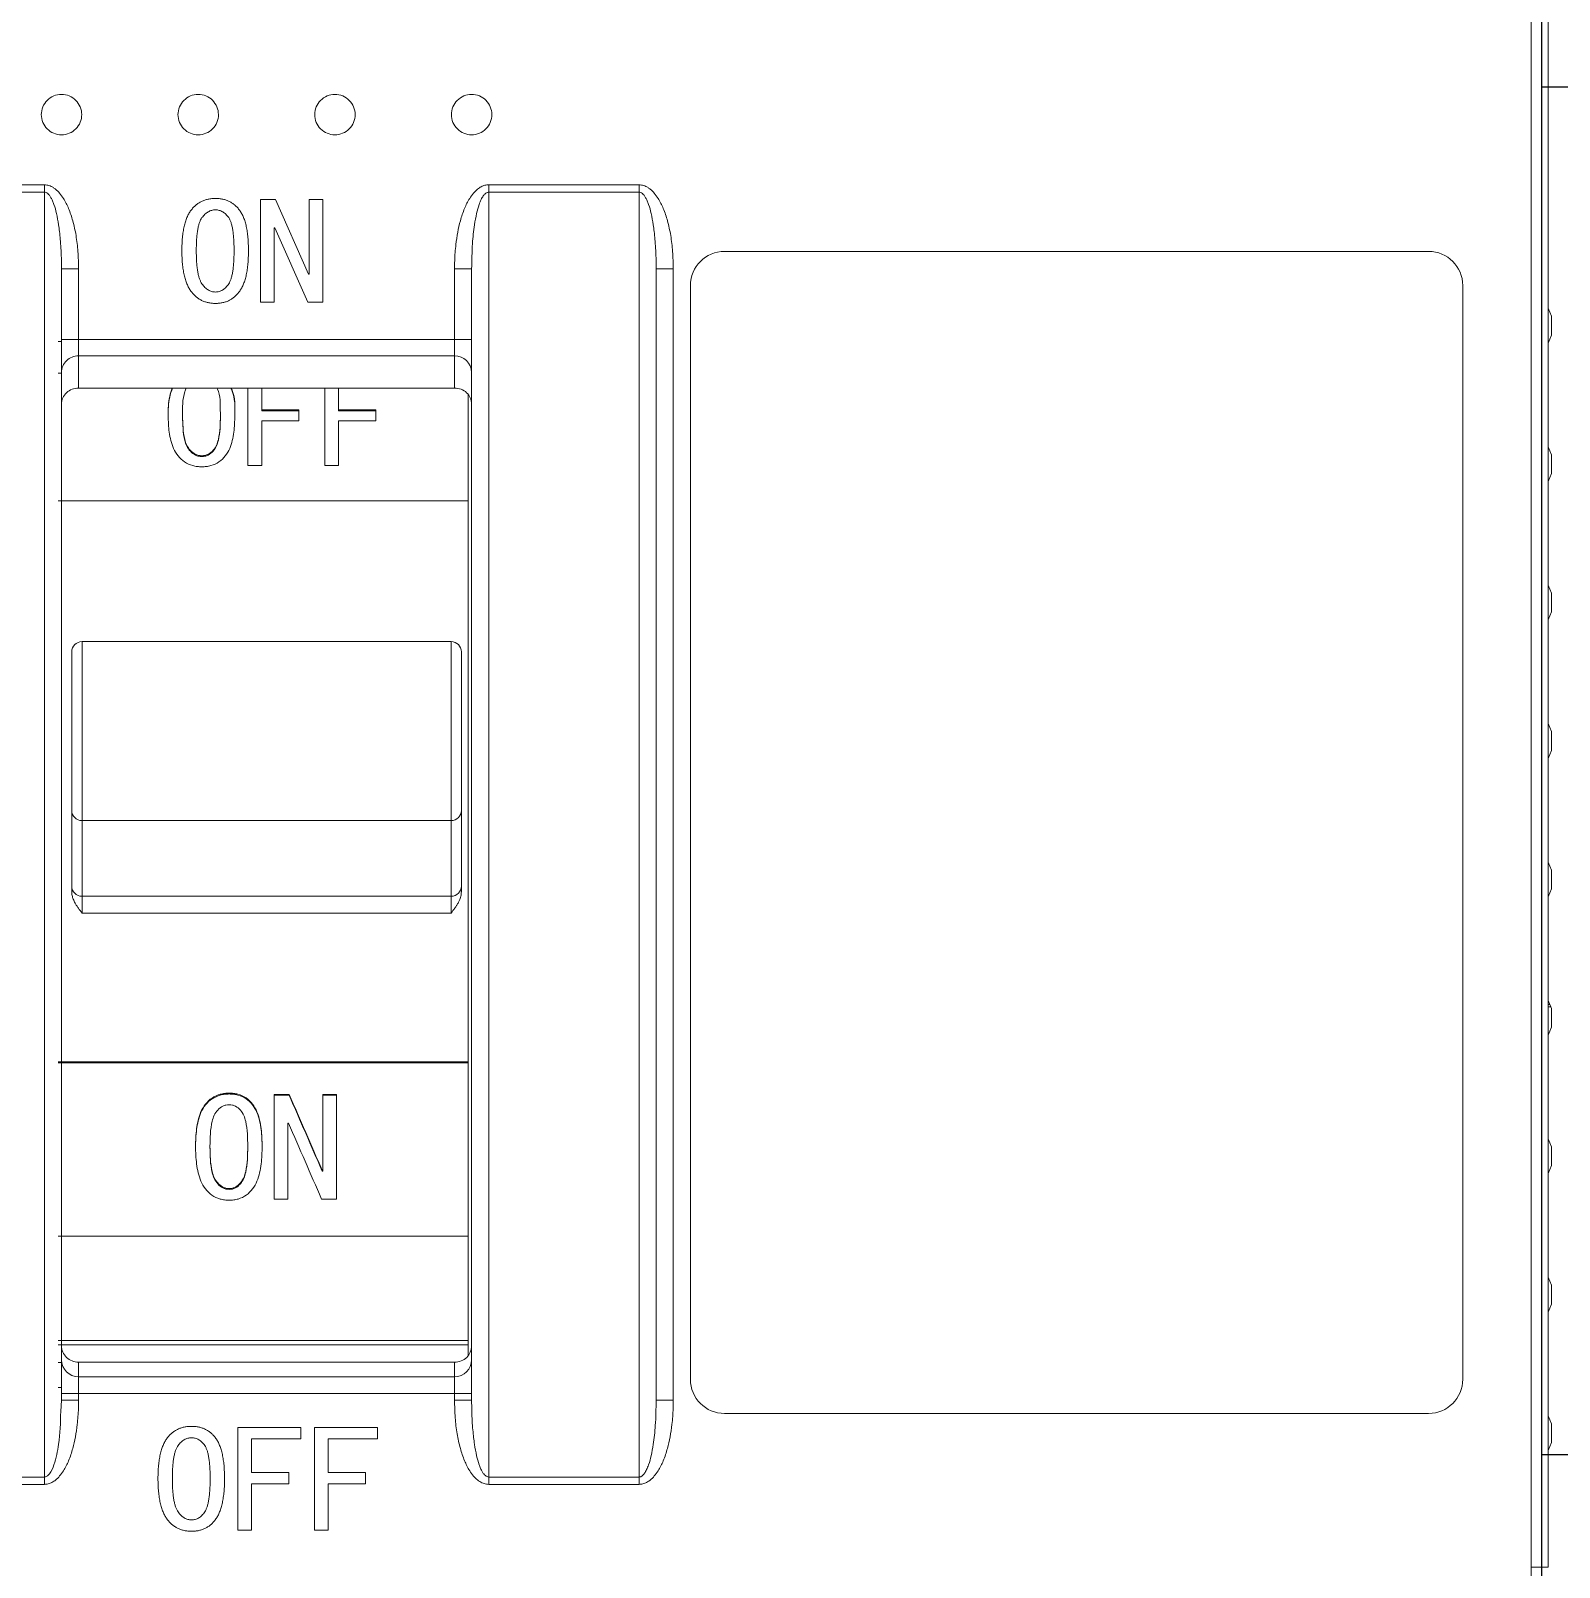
# Model space of a CAD drawing. Header units: millimetres. Extents: x -174 to 283928, y 1291 to 21053.
# Drawn here: x 9363.2 to 9407.93, y 20722.87 to 20767.83 of the extents above; entities that cross this region are included whole.
import ezdxf

# ---------------------------------------------------------------- set-up
doc = ezdxf.new("R2010")
doc.units = ezdxf.units.MM

# ---------------------------------------------------------------- blocks, each defined once
blk = doc.blocks.new('*U214')
at = {"ltscale": 2}
blk.add_lwpolyline([(0, 20), (0, -20), (840, -20), (840, 20), (0, 20)], dxfattribs=at)
for points in [[(40.234, 3), (56.234, 3, -0.414214), (58.234, 1), (58.234, -1, -0.414214), (56.234, -3), (40.234, -3, -0.414214), (38.234, -1), (38.234, 1, -0.414214)], [(65.234, 3), (81.234, 3, -0.414214), (83.234, 1), (83.234, -1, -0.414214), (81.234, -3), (65.234, -3, -0.414214), (63.234, -1), (63.234, 1, -0.414214)]]:
    blk.add_lwpolyline(points, format="xyb", close=True, dxfattribs=at)
blk = doc.blocks.new('MGS125B-3TAMF0080')
at = {"color": 7, "linetype": 'Continuous', "lineweight": 18}
for p, q in [((75.4, 0.85), (75.4, 1.4)), ((75.4, -3.2), (75.4, -2.65)), ((75.4, -7.25), (75.4, -6.7)), ((75.4, -11.3), (75.4, -10.75)), ((75.4, -15.35), (75.4, -14.8)), ((75.351, -18.735), (75.379, -18.8)), ((75.379, -18.8), (75.4, -18.85)), ((75.4, -18.85), (75.4, -19.4)), ((75.4, -23.45), (75.4, -22.9)), ((75.4, -27.5), (75.4, -26.95)), ((75.4, -31.55), (75.4, -31))]:
    blk.add_line(p, q, dxfattribs=at)
blk.add_wipeout([(0.3, 56.7), (75.1, 56.7), (75.1, -76.1), (0.3, -76.1)])
for p, q in [((74.8, -35.2), (74.8, 14.3)), ((75.3, -35.2), (75.3, 14.3)), ((26.9, 5.246), (31.3, 5.246)), ((31.3, 5.031), (26.9, 5.031)), ((31.3, 5.246), (31.3, 5.031)), ((31.3, -32.559), (31.3, 5.031)), ((44.3, 5.031), (44.3, 5.246)), ((44.3, 5.246), (48.7, 5.246)), ((44.3, -32.559), (44.3, 5.031)), ((48.7, 5.031), (44.3, 5.031)), ((48.7, 5.031), (48.7, 5.246)), ((48.7, -32.559), (48.7, 5.031)), ((37.621, 4.812), (38.06, 4.812)), ((37.621, 1.812), (37.621, 4.812)), ((38.06, 4.812), (39.025, 2.636)), ((39.042, 4.812), (39.446, 4.812)), ((39.042, 2.636), (39.042, 4.812)), ((39.446, 4.812), (39.446, 1.812)), ((38.025, 3.987), (38.025, 1.812)), ((38.042, 3.987), (38.025, 3.987)), ((39.007, 1.812), (38.042, 3.987)), ((51.2, 3.3), (71.8, 3.3)), ((32.3, 2.785), (32.3, 0.724)), ((43.3, 0.724), (43.3, 2.785)), ((49.7, 2.785), (49.7, -30.313)), ((39.025, 2.636), (39.042, 2.636)), ((50.2, -29.7), (50.2, 2.3)), ((72.8, 2.3), (72.8, -29.7)), ((38.025, 1.812), (37.621, 1.812)), ((39.446, 1.812), (39.007, 1.812)), ((75.3, 1.633), (75.4, 1.4)), ((31.7, 0.659), (31.8, 0.659)), ((32.3, 0.724), (31.8, 0.724)), ((32.3, 0.724), (32.3, 0.242)), ((32.3, 0.724), (43.3, 0.724)), ((43.8, 0.724), (43.3, 0.724)), ((43.3, 0.242), (43.3, 0.724)), ((75.3, 0.617), (75.4, 0.85)), ((32.3, 0.242), (43.3, 0.242)), ((32.3, -0.699), (32.3, 0.242)), ((43.3, 0.242), (43.3, -0.699)), ((31.8, -0.265), (31.7, -0.265)), ((43.3, -0.699), (32.3, -0.699)), ((37.256, -2.969), (37.256, -0.699)), ((37.66, -0.699), (37.66, -1.337)), ((39.502, -2.969), (39.502, -0.699)), ((39.905, -0.699), (39.905, -1.337)), ((43.7, -0.868), (43.7, -29.015)), ((37.66, -1.337), (38.747, -1.337)), ((37.66, -1.337), (37.66, -1.362)), ((38.747, -1.337), (38.747, -1.659)), ((39.905, -1.337), (40.993, -1.337)), ((39.905, -1.337), (39.905, -1.362)), ((40.993, -1.337), (40.993, -1.659)), ((35.344, -1.532), (35.344, -1.506)), ((36.449, -1.506), (36.449, -1.532)), ((37.66, -1.362), (38.747, -1.362)), ((37.66, -1.659), (37.66, -2.969)), ((38.747, -1.659), (37.66, -1.659)), ((39.905, -1.362), (40.993, -1.362)), ((39.905, -1.659), (39.905, -2.969)), ((40.993, -1.659), (39.905, -1.659)), ((35.905, -2.705), (35.905, -2.679)), ((75.4, -2.65), (75.3, -2.417)), ((37.66, -2.969), (37.256, -2.969)), ((39.905, -2.969), (39.502, -2.969)), ((75.4, -3.2), (75.3, -3.433)), ((43.7, -4.003), (31.7, -4.003)), ((75.4, -6.7), (75.3, -6.467)), ((75.4, -7.25), (75.3, -7.483)), ((43.2, -8.119), (32.4, -8.119)), ((32.4, -13.354), (32.4, -8.119)), ((43.2, -8.119), (43.2, -13.354)), ((75.4, -10.75), (75.3, -10.517)), ((75.4, -11.3), (75.3, -11.533)), ((32.1, -15.269), (32.1, -13.057)), ((43.2, -13.354), (32.4, -13.354)), ((32.4, -13.354), (32.4, -15.566)), ((43.2, -15.566), (43.2, -13.354)), ((43.5, -15.269), (43.5, -13.057)), ((75.4, -14.8), (75.3, -14.567)), ((32.4, -15.566), (43.2, -15.566)), ((32.4, -16.059), (32.4, -15.566)), ((43.2, -15.566), (43.2, -16.059)), ((75.4, -15.35), (75.3, -15.583)), ((43.2, -16.059), (32.4, -16.059)), ((75.3, -18.617), (75.351, -18.735)), ((75.351, -18.735), (75.3, -18.735)), ((75.3, -18.8), (75.379, -18.8)), ((75.4, -19.4), (75.3, -19.633)), ((31.7, -20.413), (43.7, -20.413)), ((43.7, -20.438), (31.7, -20.438)), ((36.705, -21.353), (36.705, -21.329)), ((38.021, -21.364), (38.46, -21.364)), ((38.021, -24.426), (38.021, -21.364)), ((38.021, -21.389), (38.46, -21.389)), ((38.46, -21.364), (38.46, -21.389)), ((39.442, -21.364), (39.846, -21.364)), ((39.442, -23.582), (39.442, -21.364)), ((39.442, -21.389), (39.846, -21.389)), ((39.846, -21.364), (39.846, -24.426)), ((38.425, -22.203), (38.425, -24.426)), ((38.442, -22.203), (38.425, -22.203)), ((36.144, -22.908), (36.144, -22.883)), ((37.249, -22.908), (37.249, -22.883)), ((75.3, -22.667), (75.4, -22.9)), ((39.425, -23.582), (39.442, -23.582)), ((39.425, -23.582), (39.425, -23.607)), ((39.425, -23.607), (39.442, -23.607)), ((39.442, -23.582), (39.442, -23.607)), ((75.3, -23.683), (75.4, -23.45)), ((36.705, -24.146), (36.705, -24.12)), ((38.425, -24.426), (38.021, -24.426)), ((39.846, -24.426), (39.407, -24.426)), ((43.7, -25.516), (31.7, -25.516)), ((75.3, -26.717), (75.4, -26.95)), ((75.3, -27.733), (75.4, -27.5)), ((31.7, -28.567), (43.7, -28.567)), ((31.7, -28.694), (43.7, -28.694)), ((31.7, -29.21), (31.8, -29.21)), ((32.3, -29.624), (32.3, -29.201)), ((32.3, -29.201), (43.3, -29.201)), ((43.3, -29.201), (43.3, -29.624)), ((32.3, -29.624), (32.3, -30.118)), ((43.3, -29.624), (32.3, -29.624)), ((43.3, -30.118), (43.3, -29.624)), ((31.8, -29.941), (31.7, -29.941)), ((32.3, -30.118), (32.3, -30.313)), ((43.3, -30.118), (32.3, -30.118)), ((43.3, -30.313), (43.3, -30.118)), ((43.3, -30.118), (43.8, -30.118)), ((31.778, -30.642), (31.8, -30.313)), ((71.8, -30.7), (51.2, -30.7)), ((75.3, -30.767), (75.4, -31)), ((36.956, -31.112), (38.798, -31.112)), ((36.956, -34.112), (36.956, -31.112)), ((37.36, -31.446), (37.36, -32.428)), ((38.798, -31.446), (37.36, -31.446)), ((38.798, -31.112), (38.798, -31.446)), ((39.202, -31.112), (41.044, -31.112)), ((39.202, -34.112), (39.202, -31.112)), ((39.605, -31.446), (39.605, -32.428)), ((41.044, -31.446), (39.605, -31.446)), ((41.044, -31.112), (41.044, -31.446)), ((75.3, -31.783), (75.4, -31.55)), ((26.9, -32.559), (31.3, -32.559)), ((31.3, -32.774), (26.9, -32.774)), ((31.3, -32.559), (31.3, -32.774)), ((37.36, -32.428), (38.447, -32.428)), ((38.447, -32.761), (37.36, -32.761)), ((37.36, -32.761), (37.36, -34.112)), ((38.447, -32.428), (38.447, -32.761)), ((39.605, -32.428), (40.693, -32.428)), ((40.693, -32.761), (39.605, -32.761)), ((39.605, -32.761), (39.605, -34.112)), ((40.693, -32.428), (40.693, -32.761)), ((44.3, -32.559), (48.7, -32.559)), ((44.3, -32.559), (44.3, -32.774)), ((48.7, -32.774), (44.3, -32.774)), ((48.7, -32.559), (48.7, -32.774)), ((37.36, -34.112), (36.956, -34.112)), ((39.605, -34.112), (39.202, -34.112)), ((74.8, -36.2), (74.8, -35.2))]:
    blk.add_line(p, q, dxfattribs=at)
blk.add_lwpolyline([(0.3, 56.7), (75.1, 56.7), (75.1, -76.1), (0.3, -76.1)], close=True)
for centre, radius, start, end in [((51.2, 2.3), 1, 90, 180), ((71.8, 2.3), 1, 0, 90), ((43.309, -0.249), 0.491, 1.0504, 91.0133), ((32.4, -8.419), 0.3, 90, 180), ((43.2, -8.419), 0.3, 0, 90), ((32.399, -13.055), 0.299, 180.2462, 270.2441), ((43.201, -13.055), 0.299, 269.7559, 359.7538), ((32.399, -15.268), 0.299, 180.2462, 270.2441), ((43.201, -15.268), 0.299, 269.7559, 359.7538), ((32.297, -29.127), 0.497, 180.3376, 270.3337), ((43.303, -29.127), 0.497, 269.6663, 359.6623), ((51.2, -29.7), 1, 180, 270), ((71.8, -29.7), 1, 270, 0)]:
    blk.add_arc(centre, radius, start, end, dxfattribs=at)
for centre, major_axis, start_param, end_param in [((34.803, -15.829), (-15.224, 34.397), 4.471861, 4.53758), ((34.803, -15.829), (-15.091, 34.097), 4.469064, 4.535407), ((34.419, -15.829), (-15.224, 34.397), 4.446606, 4.512812)]:
    blk.add_ellipse(centre, major_axis=major_axis, ratio=0.029799, start_param=start_param, end_param=end_param, dxfattribs=at)
for points, knots in [([(31.8, 6.708), (31.644, 6.708), (31.491, 6.772), (31.273, 6.991), (31.209, 7.145), (31.208, 7.453), (31.271, 7.607), (31.491, 7.828), (31.643, 7.891), (31.956, 7.892), (32.11, 7.827), (32.328, 7.609), (32.392, 7.454), (32.392, 7.146), (32.329, 6.992), (32.108, 6.771), (31.956, 6.708), (31.8, 6.708)], [0, 0, 0, 0, 0.125, 0.125, 0.25, 0.25, 0.375, 0.375, 0.5, 0.5, 0.625, 0.625, 0.75, 0.75, 0.875, 0.875, 1, 1, 1, 1]), ([(35.8, 6.708), (35.644, 6.708), (35.491, 6.772), (35.273, 6.991), (35.209, 7.145), (35.208, 7.453), (35.271, 7.607), (35.491, 7.828), (35.643, 7.891), (35.955, 7.892), (36.108, 7.828), (36.327, 7.61), (36.391, 7.457), (36.392, 7.144), (36.329, 6.992), (36.108, 6.771), (35.956, 6.708), (35.8, 6.708)], [0, 0, 0, 0, 0.125, 0.125, 0.25, 0.25, 0.375, 0.375, 0.5, 0.5, 0.625, 0.625, 0.75, 0.75, 0.875, 0.875, 1, 1, 1, 1]), ([(39.8, 6.708), (39.644, 6.708), (39.491, 6.773), (39.272, 6.991), (39.208, 7.144), (39.208, 7.456), (39.273, 7.609), (39.49, 7.827), (39.644, 7.892), (39.956, 7.892), (40.109, 7.828), (40.329, 7.607), (40.392, 7.454), (40.391, 7.145), (40.327, 6.991), (40.109, 6.773), (39.956, 6.708), (39.8, 6.708)], [0, 0, 0, 0, 0.125, 0.125, 0.25, 0.25, 0.375, 0.375, 0.5, 0.5, 0.625, 0.625, 0.75, 0.75, 0.875, 0.875, 1, 1, 1, 1]), ([(43.8, 6.708), (43.644, 6.708), (43.491, 6.772), (43.273, 6.991), (43.209, 7.145), (43.208, 7.453), (43.271, 7.607), (43.491, 7.828), (43.643, 7.891), (43.955, 7.892), (44.108, 7.828), (44.327, 7.61), (44.391, 7.457), (44.392, 7.144), (44.329, 6.992), (44.108, 6.772), (43.956, 6.708), (43.8, 6.708)], [0, 0, 0, 0, 0.125, 0.125, 0.25, 0.25, 0.375, 0.375, 0.5, 0.5, 0.625, 0.625, 0.75, 0.75, 0.875, 0.875, 1, 1, 1, 1]), ([(31.3, 5.246), (31.322, 5.245), (31.367, 5.243), (31.434, 5.227), (31.5, 5.201), (31.565, 5.164), (31.651, 5.102), (31.754, 4.998), (31.887, 4.812), (32.021, 4.541), (32.142, 4.177), (32.233, 3.754), (32.29, 3.283), (32.297, 2.955), (32.3, 2.785)], [0, 0, 0, 0, 0.023428, 0.047194, 0.071827, 0.097802, 0.125528, 0.183935, 0.250701, 0.366404, 0.500436, 0.654678, 0.820758, 1, 1, 1, 1]), ([(31.8, 2.785), (31.799, 2.892), (31.798, 3.095), (31.785, 3.384), (31.767, 3.642), (31.744, 3.869), (31.71, 4.122), (31.662, 4.388), (31.599, 4.623), (31.54, 4.775), (31.496, 4.866), (31.45, 4.938), (31.402, 4.99), (31.352, 5.024), (31.317, 5.029), (31.3, 5.031)], [0, 0, 0, 0, 0.134083, 0.255468, 0.364115, 0.459992, 0.543077, 0.686415, 0.799814, 0.849479, 0.891772, 0.927045, 0.955923, 0.979555, 1, 1, 1, 1]), ([(43.3, 2.785), (43.301, 2.866), (43.302, 3.026), (43.316, 3.263), (43.342, 3.541), (43.388, 3.852), (43.468, 4.208), (43.579, 4.542), (43.713, 4.812), (43.847, 4.999), (43.961, 5.114), (44.075, 5.191), (44.187, 5.238), (44.263, 5.243), (44.3, 5.246)], [0, 0, 0, 0, 0.0851643, 0.1684796, 0.2500652, 0.3793584, 0.5000904, 0.6336791, 0.7499969, 0.8160586, 0.8749777, 0.9199222, 0.9608504, 1, 1, 1, 1]), ([(44.3, 5.031), (44.289, 5.03), (44.266, 5.028), (44.233, 5.013), (44.201, 4.991), (44.169, 4.959), (44.138, 4.918), (44.107, 4.869), (44.077, 4.811), (44.048, 4.744), (43.998, 4.612), (43.938, 4.389), (43.869, 4.007), (43.812, 3.465), (43.804, 3.033), (43.8, 2.785)], [0, 0, 0, 0, 0.0134667, 0.0279326, 0.0441717, 0.0627366, 0.0839982, 0.1082027, 0.1355153, 0.1660493, 0.1998842, 0.3134824, 0.4564361, 0.6883646, 1, 1, 1, 1]), ([(48.7, 5.246), (48.722, 5.245), (48.767, 5.243), (48.834, 5.227), (48.9, 5.201), (48.965, 5.164), (49.051, 5.102), (49.154, 4.998), (49.287, 4.812), (49.421, 4.541), (49.542, 4.177), (49.633, 3.754), (49.69, 3.283), (49.697, 2.955), (49.7, 2.785)], [0, 0, 0, 0, 0.023428, 0.047194, 0.071827, 0.097802, 0.125528, 0.183935, 0.250701, 0.366404, 0.500436, 0.654678, 0.820758, 1, 1, 1, 1]), ([(49.2, 2.785), (49.199, 2.892), (49.198, 3.095), (49.185, 3.384), (49.167, 3.642), (49.144, 3.869), (49.11, 4.122), (49.062, 4.388), (48.999, 4.623), (48.94, 4.775), (48.896, 4.866), (48.85, 4.938), (48.802, 4.99), (48.752, 5.024), (48.717, 5.029), (48.7, 5.031)], [0, 0, 0, 0, 0.134083, 0.255468, 0.364116, 0.459992, 0.543077, 0.686415, 0.799814, 0.849479, 0.891772, 0.927045, 0.955923, 0.979555, 1, 1, 1, 1]), ([(35.323, 3.321), (35.323, 3.387), (35.325, 3.515), (35.337, 3.699), (35.358, 3.868), (35.386, 4.023), (35.422, 4.163), (35.468, 4.288), (35.52, 4.4), (35.583, 4.496), (35.652, 4.579), (35.728, 4.651), (35.809, 4.711), (35.897, 4.761), (35.99, 4.8), (36.09, 4.827), (36.196, 4.845), (36.268, 4.846), (36.305, 4.847)], [0.046024, 0.046024, 0.046024, 0.046024, 0.1338863, 0.2153117, 0.2905148, 0.3599967, 0.4235729, 0.4822405, 0.5364242, 0.5864291, 0.6339183, 0.6794052, 0.724132, 0.7681072, 0.812516, 0.8580635, 0.9048816, 0.9540253, 0.9540253, 0.9540253, 0.9540253]), ([(35.744, 3.321), (35.744, 3.379), (35.745, 3.492), (35.753, 3.652), (35.766, 3.797), (35.783, 3.926), (35.806, 4.039), (35.834, 4.136), (35.868, 4.218), (35.907, 4.285), (35.952, 4.338), (35.995, 4.386), (36.043, 4.425), (36.092, 4.457), (36.142, 4.483), (36.195, 4.5), (36.249, 4.512), (36.287, 4.513), (36.305, 4.514)], [0.0584848, 0.0584848, 0.0584848, 0.0584848, 0.1575405, 0.2479205, 0.3293856, 0.4024705, 0.4674108, 0.5241921, 0.5733352, 0.615957, 0.654428, 0.6906234, 0.7248773, 0.7576198, 0.7891656, 0.8200243, 0.851347, 0.8828313, 0.8828313, 0.8828313, 0.8828313]), ([(36.305, 4.847), (36.342, 4.846), (36.415, 4.845), (36.52, 4.827), (36.619, 4.8), (36.712, 4.761), (36.798, 4.712), (36.878, 4.651), (36.951, 4.579), (37.018, 4.496), (37.079, 4.4), (37.131, 4.288), (37.174, 4.163), (37.209, 4.023), (37.237, 3.868), (37.257, 3.699), (37.268, 3.515), (37.269, 3.387), (37.27, 3.321)], [0.0441432, 0.0441432, 0.0441432, 0.0441432, 0.0913255, 0.136275, 0.1794734, 0.2216007, 0.2635817, 0.3058629, 0.348938, 0.3940065, 0.4415697, 0.4933538, 0.5494021, 0.6103014, 0.6769607, 0.7491291, 0.8272869, 0.9116424, 0.9116424, 0.9116424, 0.9116424]), ([(36.305, 4.514), (36.324, 4.513), (36.361, 4.512), (36.415, 4.5), (36.467, 4.483), (36.517, 4.457), (36.565, 4.425), (36.61, 4.386), (36.652, 4.339), (36.694, 4.284), (36.732, 4.218), (36.763, 4.136), (36.79, 4.039), (36.811, 3.925), (36.829, 3.797), (36.841, 3.652), (36.848, 3.492), (36.849, 3.379), (36.849, 3.321)], [0.1177941, 0.1177941, 0.1177941, 0.1177941, 0.1494458, 0.1805749, 0.2112496, 0.2426357, 0.2749395, 0.308536, 0.3444232, 0.3821944, 0.4244862, 0.4734747, 0.5303539, 0.5954943, 0.6689171, 0.7507829, 0.841626, 0.9412081, 0.9412081, 0.9412081, 0.9412081]), ([(36.305, 1.777), (36.268, 1.778), (36.196, 1.78), (36.09, 1.798), (35.99, 1.825), (35.896, 1.864), (35.809, 1.916), (35.728, 1.978), (35.652, 2.052), (35.583, 2.137), (35.52, 2.235), (35.468, 2.348), (35.422, 2.475), (35.386, 2.616), (35.358, 2.772), (35.337, 2.942), (35.325, 3.126), (35.323, 3.254), (35.323, 3.321)], [0.0837859, 0.0837859, 0.0837859, 0.0837859, 0.128567, 0.1712165, 0.2127785, 0.2533337, 0.2936554, 0.334873, 0.3768534, 0.4207195, 0.4669316, 0.5167625, 0.5706981, 0.6293721, 0.6929247, 0.7616914, 0.8361278, 0.9161669, 0.9161669, 0.9161669, 0.9161669]), ([(36.305, 2.11), (36.287, 2.111), (36.249, 2.113), (36.195, 2.124), (36.142, 2.142), (36.091, 2.169), (36.043, 2.203), (35.995, 2.243), (35.951, 2.292), (35.907, 2.348), (35.868, 2.417), (35.835, 2.5), (35.806, 2.599), (35.783, 2.713), (35.766, 2.843), (35.753, 2.989), (35.745, 3.149), (35.744, 3.262), (35.744, 3.321)], [0.1162868, 0.1162868, 0.1162868, 0.1162868, 0.1475571, 0.1786439, 0.2093882, 0.2408619, 0.2739656, 0.3084305, 0.3448841, 0.3842062, 0.4274438, 0.4772221, 0.5342719, 0.5990783, 0.6723313, 0.7535442, 0.8436058, 0.9419156, 0.9419156, 0.9419156, 0.9419156]), ([(37.27, 3.321), (37.269, 3.254), (37.268, 3.126), (37.257, 2.942), (37.237, 2.772), (37.209, 2.616), (37.174, 2.475), (37.131, 2.348), (37.079, 2.235), (37.018, 2.137), (36.951, 2.052), (36.878, 1.979), (36.798, 1.915), (36.712, 1.865), (36.619, 1.825), (36.52, 1.797), (36.415, 1.78), (36.342, 1.778), (36.305, 1.777)], [0.0878688, 0.0878688, 0.0878688, 0.0878688, 0.1717579, 0.249757, 0.3217985, 0.388359, 0.4497182, 0.5059745, 0.5579687, 0.6059666, 0.6514275, 0.6948419, 0.7373928, 0.7794179, 0.8214188, 0.8644525, 0.9091535, 0.9560886, 0.9560886, 0.9560886, 0.9560886]), ([(36.849, 3.321), (36.849, 3.262), (36.848, 3.149), (36.841, 2.989), (36.829, 2.843), (36.811, 2.713), (36.79, 2.599), (36.763, 2.501), (36.732, 2.417), (36.694, 2.349), (36.653, 2.292), (36.61, 2.243), (36.564, 2.203), (36.517, 2.169), (36.467, 2.142), (36.415, 2.124), (36.361, 2.112), (36.324, 2.111), (36.305, 2.11)], [0.0583833, 0.0583833, 0.0583833, 0.0583833, 0.1572031, 0.247715, 0.3293173, 0.4029006, 0.4679002, 0.5250462, 0.5746786, 0.6176003, 0.6562557, 0.692409, 0.7262313, 0.7589101, 0.790224, 0.8207838, 0.8516746, 0.8831072, 0.8831072, 0.8831072, 0.8831072]), ([(31.8, 2.785), (31.8, 2.785), (31.821, 2.785), (31.936, 2.785), (32.114, 2.785), (32.241, 2.785), (32.3, 2.785)], [0, 0, 0, 0, 0.249944, 0.499979, 0.750015, 1.000001, 1.000001, 1.000001, 1.000001]), ([(43.8, 2.785), (43.8, 2.785), (43.746, 2.785), (43.561, 2.785), (43.431, 2.785), (43.3, 2.785)], [0, 0, 0, 0, 0.5, 0.5, 1, 1, 1, 1]), ([(49.2, 2.785), (49.2, 2.785), (49.221, 2.785), (49.336, 2.785), (49.514, 2.785), (49.641, 2.785), (49.7, 2.785)], [0, 0, 0, 0, 0.249943, 0.499979, 0.750014, 1, 1, 1, 1]), ([(32.3, 0.242), (32.169, 0.242), (32.039, 0.19), (31.854, 0.011), (31.8, -0.114), (31.8, -0.24)], [0, 0, 0, 0, 0.5, 0.5, 1, 1, 1, 1]), ([(31.8, -1.165), (31.8, -1.042), (31.854, -0.922), (32.038, -0.75), (32.167, -0.699), (32.3, -0.699)], [0, 0, 0, 0, 0.5, 0.5, 1, 1, 1, 1]), ([(34.923, -1.506), (34.922, -1.315), (34.921, -1.038), (35.013, -0.78), (35.042, -0.699)], [0, 0, 0, 0, 0.6896549, 1, 1, 1, 1]), ([(34.923, -1.532), (34.922, -1.341), (34.922, -1.055), (35.018, -0.788), (35.05, -0.699)], [0, 0, 0, 0, 0.6689843, 1, 1, 1, 1]), ([(35.344, -1.506), (35.339, -1.267), (35.334, -0.989), (35.436, -0.734), (35.45, -0.699)], [0, 0, 0, 0, 0.863027, 1, 1, 1, 1]), ([(36.35, -0.699), (36.355, -0.709), (36.458, -0.916), (36.444, -1.202), (36.448, -1.462), (36.449, -1.506)], [0, 0, 0, 0, 0.041403, 0.838454, 1, 1, 1, 1]), ([(36.757, -0.699), (36.766, -0.719), (36.884, -0.977), (36.877, -1.265), (36.87, -1.532)], [0, 0, 0, 0, 0.07735, 1, 1, 1, 1]), ([(36.768, -0.699), (36.774, -0.711), (36.886, -0.961), (36.878, -1.24), (36.87, -1.506)], [0, 0, 0, 0, 0.047486, 1, 1, 1, 1]), ([(43.3, -0.699), (43.433, -0.699), (43.562, -0.75), (43.746, -0.922), (43.8, -1.042), (43.8, -1.165)], [0, 0, 0, 0, 0.5, 0.5, 1, 1, 1, 1]), ([(35.905, -3.003), (35.86, -3.002), (35.815, -3), (35.727, -2.99), (35.683, -2.981), (35.554, -2.946), (35.472, -2.908), (35.254, -2.761), (35.146, -2.62), (35.011, -2.316), (34.975, -2.153), (34.93, -1.831), (34.924, -1.668), (34.923, -1.506)], [0, 0, 0, 0, 0.0625, 0.0625, 0.125, 0.125, 0.25, 0.25, 0.5, 0.5, 0.75, 0.75, 1, 1, 1, 1]), ([(35.905, -2.679), (35.873, -2.678), (35.841, -2.676), (35.778, -2.661), (35.747, -2.65), (35.662, -2.608), (35.613, -2.567), (35.528, -2.478), (35.492, -2.427), (35.44, -2.319), (35.422, -2.263), (35.378, -2.09), (35.365, -1.973), (35.347, -1.74), (35.345, -1.623), (35.344, -1.506)], [0, 0, 0, 0, 0.0625, 0.0625, 0.125, 0.125, 0.25, 0.25, 0.375, 0.375, 0.5, 0.5, 0.75, 0.75, 1, 1, 1, 1]), ([(35.905, -2.705), (35.873, -2.703), (35.841, -2.701), (35.778, -2.687), (35.747, -2.676), (35.662, -2.633), (35.613, -2.593), (35.528, -2.503), (35.492, -2.453), (35.44, -2.344), (35.422, -2.288), (35.378, -2.115), (35.365, -1.998), (35.347, -1.765), (35.345, -1.648), (35.344, -1.532)], [0, 0, 0, 0, 0.0625, 0.0625, 0.125, 0.125, 0.25, 0.25, 0.375, 0.375, 0.5, 0.5, 0.75, 0.75, 1, 1, 1, 1]), ([(36.87, -1.506), (36.868, -1.668), (36.863, -1.83), (36.82, -2.154), (36.786, -2.315), (36.655, -2.62), (36.55, -2.763), (36.337, -2.908), (36.255, -2.946), (36.127, -2.981), (36.084, -2.99), (35.995, -3), (35.95, -3.002), (35.905, -3.003)], [0, 0, 0, 0, 0.25, 0.25, 0.5, 0.5, 0.75, 0.75, 0.875, 0.875, 0.9375, 0.9375, 1, 1, 1, 1]), ([(36.449, -1.506), (36.448, -1.622), (36.446, -1.738), (36.43, -1.97), (36.416, -2.086), (36.376, -2.258), (36.359, -2.315), (36.312, -2.423), (36.277, -2.474), (36.196, -2.566), (36.147, -2.607), (36.062, -2.65), (36.032, -2.661), (35.97, -2.676), (35.938, -2.678), (35.905, -2.679)], [0, 0, 0, 0, 0.25, 0.25, 0.5, 0.5, 0.625, 0.625, 0.75, 0.75, 0.875, 0.875, 0.9375, 0.9375, 1, 1, 1, 1]), ([(36.449, -1.532), (36.448, -1.648), (36.446, -1.764), (36.43, -1.995), (36.416, -2.111), (36.376, -2.283), (36.359, -2.34), (36.312, -2.448), (36.278, -2.5), (36.196, -2.591), (36.147, -2.632), (36.063, -2.676), (36.032, -2.687), (35.97, -2.701), (35.938, -2.703), (35.905, -2.705)], [0, 0, 0, 0, 0.25, 0.25, 0.5, 0.5, 0.625, 0.625, 0.75, 0.75, 0.875, 0.875, 0.9375, 0.9375, 1, 1, 1, 1]), ([(32.1, -13.057), (32.1, -13.05), (32.1, -13.036), (32.1, -13.004), (32.1, -12.965), (32.1, -12.917), (32.1, -12.861), (32.1, -12.749), (32.1, -12.551), (32.1, -12.221), (32.1, -11.836), (32.1, -11.418), (32.1, -10.988), (32.1, -10.56), (32.1, -10.138), (32.1, -9.727), (32.1, -9.341), (32.1, -9.002), (32.1, -8.728), (32.1, -8.559), (32.1, -8.466), (32.1, -8.421), (32.1, -8.42), (32.1, -8.42)], [0, 0, 0, 0, 0.020173, 0.040206, 0.060175, 0.080154, 0.10022, 0.120447, 0.185164, 0.250087, 0.314793, 0.379726, 0.439762, 0.500026, 0.560073, 0.620326, 0.685043, 0.749965, 0.814671, 0.879604, 0.919784, 0.959714, 1, 1, 1, 1]), ([(43.5, -13.057), (43.5, -12.979), (43.5, -12.676), (43.5, -11.747), (43.5, -11.156), (43.5, -9.965), (43.5, -9.411), (43.5, -8.614), (43.5, -8.402), (43.5, -8.42)], [0, 0, 0, 0, 0.25, 0.25, 0.5, 0.5, 0.75, 0.75, 1, 1, 1, 1]), ([(32.4, -16.059), (32.364, -16.012), (32.309, -15.942), (32.242, -15.845), (32.19, -15.759), (32.143, -15.661), (32.107, -15.548), (32.102, -15.474), (32.1, -15.439)], [0, 0, 0, 0, 0.250706, 0.3828794, 0.5010084, 0.6832096, 0.8479542, 1, 1, 1, 1]), ([(43.5, -15.439), (43.499, -15.46), (43.498, -15.503), (43.485, -15.568), (43.465, -15.635), (43.437, -15.703), (43.402, -15.773), (43.358, -15.846), (43.291, -15.942), (43.236, -16.013), (43.2, -16.059)], [0, 0, 0, 0, 0.0901858, 0.1841562, 0.2831119, 0.3880824, 0.4999314, 0.6174759, 0.7496329, 1, 1, 1, 1]), ([(35.723, -22.883), (35.724, -22.711), (35.73, -22.539), (35.776, -22.198), (35.812, -22.029), (35.951, -21.71), (36.063, -21.568), (36.278, -21.422), (36.36, -21.385), (36.486, -21.351), (36.529, -21.342), (36.617, -21.331), (36.661, -21.33), (36.705, -21.329)], [0, 0, 0, 0, 0.25, 0.25, 0.5, 0.5, 0.75, 0.75, 0.875, 0.875, 0.9375, 0.9375, 1, 1, 1, 1]), ([(35.723, -22.908), (35.724, -22.736), (35.73, -22.565), (35.776, -22.223), (35.812, -22.054), (35.951, -21.735), (36.063, -21.593), (36.278, -21.447), (36.36, -21.41), (36.486, -21.376), (36.529, -21.367), (36.617, -21.356), (36.661, -21.354), (36.705, -21.353)], [0, 0, 0, 0, 0.25, 0.25, 0.5, 0.5, 0.75, 0.75, 0.875, 0.875, 0.9375, 0.9375, 1, 1, 1, 1]), ([(36.705, -21.329), (36.749, -21.33), (36.793, -21.331), (36.879, -21.341), (36.921, -21.35), (37.046, -21.384), (37.128, -21.421), (37.343, -21.568), (37.453, -21.714), (37.584, -22.032), (37.62, -22.202), (37.663, -22.541), (37.668, -22.712), (37.67, -22.883)], [0, 0, 0, 0, 0.0625, 0.0625, 0.125, 0.125, 0.25, 0.25, 0.5, 0.5, 0.75, 0.75, 1, 1, 1, 1]), ([(36.705, -21.353), (36.749, -21.354), (36.793, -21.356), (36.879, -21.366), (36.921, -21.375), (37.046, -21.409), (37.128, -21.446), (37.343, -21.593), (37.453, -21.739), (37.584, -22.057), (37.62, -22.227), (37.663, -22.567), (37.668, -22.737), (37.67, -22.908)], [0, 0, 0, 0, 0.0625, 0.0625, 0.125, 0.125, 0.25, 0.25, 0.5, 0.5, 0.75, 0.75, 1, 1, 1, 1]), ([(36.144, -22.883), (36.145, -22.76), (36.147, -22.638), (36.165, -22.392), (36.179, -22.27), (36.223, -22.09), (36.241, -22.031), (36.294, -21.919), (36.331, -21.868), (36.416, -21.777), (36.466, -21.738), (36.55, -21.695), (36.581, -21.685), (36.642, -21.671), (36.674, -21.668), (36.705, -21.668)], [0, 0, 0, 0, 0.25, 0.25, 0.5, 0.5, 0.625, 0.625, 0.75, 0.75, 0.875, 0.875, 0.9375, 0.9375, 1, 1, 1, 1]), ([(36.705, -21.668), (36.737, -21.668), (36.768, -21.671), (36.829, -21.685), (36.86, -21.696), (36.943, -21.739), (36.993, -21.779), (37.075, -21.872), (37.11, -21.924), (37.159, -22.037), (37.176, -22.097), (37.243, -22.396), (37.247, -22.64), (37.249, -22.883)], [0, 0, 0, 0, 0.0625, 0.0625, 0.125, 0.125, 0.25, 0.25, 0.375, 0.375, 0.5, 0.5, 1, 1, 1, 1]), ([(36.705, -24.462), (36.66, -24.46), (36.616, -24.459), (36.527, -24.447), (36.484, -24.438), (36.355, -24.402), (36.274, -24.363), (36.057, -24.21), (35.949, -24.062), (35.813, -23.744), (35.776, -23.572), (35.731, -23.23), (35.724, -23.057), (35.723, -22.883)], [0, 0, 0, 0, 0.0625, 0.0625, 0.125, 0.125, 0.25, 0.25, 0.5, 0.5, 0.75, 0.75, 1, 1, 1, 1]), ([(36.705, -24.12), (36.673, -24.119), (36.641, -24.117), (36.579, -24.102), (36.548, -24.09), (36.464, -24.046), (36.414, -24.004), (36.33, -23.91), (36.294, -23.858), (36.242, -23.744), (36.224, -23.685), (36.179, -23.503), (36.165, -23.38), (36.147, -23.132), (36.145, -23.008), (36.144, -22.883)], [0, 0, 0, 0, 0.0625, 0.0625, 0.125, 0.125, 0.25, 0.25, 0.375, 0.375, 0.5, 0.5, 0.75, 0.75, 1, 1, 1, 1]), ([(36.705, -24.146), (36.673, -24.144), (36.641, -24.142), (36.579, -24.127), (36.548, -24.116), (36.464, -24.071), (36.414, -24.029), (36.33, -23.936), (36.294, -23.883), (36.242, -23.77), (36.224, -23.71), (36.179, -23.528), (36.165, -23.405), (36.147, -23.157), (36.145, -23.033), (36.144, -22.908)], [0, 0, 0, 0, 0.0625, 0.0625, 0.125, 0.125, 0.25, 0.25, 0.375, 0.375, 0.5, 0.5, 0.75, 0.75, 1, 1, 1, 1]), ([(37.67, -22.883), (37.668, -23.057), (37.663, -23.229), (37.619, -23.572), (37.584, -23.742), (37.453, -24.062), (37.347, -24.211), (37.135, -24.362), (37.054, -24.402), (36.926, -24.438), (36.883, -24.447), (36.795, -24.459), (36.75, -24.46), (36.705, -24.462)], [0, 0, 0, 0, 0.25, 0.25, 0.5, 0.5, 0.75, 0.75, 0.875, 0.875, 0.9375, 0.9375, 1, 1, 1, 1]), ([(37.249, -22.883), (37.248, -23.007), (37.246, -23.13), (37.229, -23.376), (37.216, -23.499), (37.175, -23.68), (37.158, -23.74), (37.11, -23.853), (37.076, -23.906), (36.994, -24.002), (36.946, -24.045), (36.862, -24.09), (36.831, -24.101), (36.769, -24.117), (36.737, -24.119), (36.705, -24.12)], [0, 0, 0, 0, 0.25, 0.25, 0.5, 0.5, 0.625, 0.625, 0.75, 0.75, 0.875, 0.875, 0.9375, 0.9375, 1, 1, 1, 1]), ([(37.249, -22.908), (37.248, -23.032), (37.246, -23.156), (37.229, -23.401), (37.216, -23.524), (37.175, -23.705), (37.158, -23.765), (37.11, -23.878), (37.076, -23.932), (36.994, -24.027), (36.946, -24.07), (36.862, -24.115), (36.831, -24.127), (36.769, -24.142), (36.737, -24.144), (36.705, -24.146)], [0, 0, 0, 0, 0.25, 0.25, 0.5, 0.5, 0.625, 0.625, 0.75, 0.75, 0.875, 0.875, 0.9375, 0.9375, 1, 1, 1, 1]), ([(32.3, -29.201), (32.167, -29.201), (32.037, -29.148), (31.853, -28.971), (31.8, -28.848), (31.8, -28.722)], [0, 0, 0, 0, 0.5, 0.5, 1, 1, 1, 1]), ([(43.8, -28.722), (43.8, -28.848), (43.747, -28.971), (43.564, -29.148), (43.433, -29.201), (43.3, -29.201)], [0, 0, 0, 0, 0.5, 0.5, 1, 1, 1, 1]), ([(31.8, -30.118), (31.8, -30.118), (31.854, -30.118), (32.039, -30.118), (32.169, -30.118), (32.3, -30.118)], [0, 0, 0, 0, 0.5, 0.5, 1, 1, 1, 1]), ([(32.3, -30.313), (32.299, -30.394), (32.298, -30.554), (32.284, -30.791), (32.258, -31.069), (32.212, -31.381), (32.132, -31.736), (32.021, -32.071), (31.887, -32.341), (31.753, -32.527), (31.639, -32.642), (31.525, -32.72), (31.413, -32.766), (31.337, -32.771), (31.3, -32.774)], [0, 0, 0, 0, 0.0851643, 0.1684795, 0.2500652, 0.3793584, 0.5000903, 0.6336791, 0.7499968, 0.8160586, 0.8749776, 0.9199222, 0.9608503, 1, 1, 1, 1]), ([(31.838, -30.313), (31.876, -30.313), (31.941, -30.313), (32.104, -30.313), (32.202, -30.313), (32.3, -30.313)], [0, 0, 0, 0, 0.5, 0.5, 1, 1, 1, 1]), ([(43.8, -30.313), (43.8, -30.313), (43.779, -30.313), (43.664, -30.313), (43.486, -30.313), (43.359, -30.313), (43.3, -30.313)], [0, 0, 0, 0, 0.249943, 0.499979, 0.750014, 1, 1, 1, 1]), ([(44.3, -32.774), (44.278, -32.773), (44.233, -32.771), (44.166, -32.755), (44.1, -32.729), (44.035, -32.693), (43.949, -32.63), (43.846, -32.527), (43.713, -32.34), (43.579, -32.07), (43.458, -31.705), (43.367, -31.283), (43.31, -30.811), (43.303, -30.484), (43.3, -30.313)], [0, 0, 0, 0, 0.023428, 0.047194, 0.071827, 0.097802, 0.125528, 0.183935, 0.250701, 0.366404, 0.500436, 0.654678, 0.820758, 1, 1, 1, 1]), ([(43.8, -30.313), (43.801, -30.42), (43.802, -30.623), (43.815, -30.912), (43.833, -31.17), (43.856, -31.397), (43.89, -31.651), (43.938, -31.916), (44.001, -32.151), (44.06, -32.304), (44.104, -32.395), (44.15, -32.466), (44.198, -32.518), (44.248, -32.552), (44.283, -32.557), (44.3, -32.559)], [0, 0, 0, 0, 0.134083, 0.255468, 0.364116, 0.459992, 0.543077, 0.686415, 0.799814, 0.849479, 0.891772, 0.927045, 0.955923, 0.979555, 1, 1, 1, 1]), ([(48.7, -32.559), (48.711, -32.558), (48.734, -32.557), (48.767, -32.542), (48.799, -32.519), (48.831, -32.487), (48.862, -32.447), (48.893, -32.397), (48.923, -32.339), (48.952, -32.273), (49.002, -32.14), (49.062, -31.917), (49.131, -31.536), (49.188, -30.993), (49.196, -30.561), (49.2, -30.313)], [0, 0, 0, 0, 0.013467, 0.027933, 0.044172, 0.062737, 0.083998, 0.108203, 0.135515, 0.166049, 0.199884, 0.313482, 0.456436, 0.688365, 1, 1, 1, 1]), ([(49.7, -30.313), (49.699, -30.394), (49.698, -30.554), (49.684, -30.791), (49.658, -31.069), (49.612, -31.381), (49.532, -31.736), (49.421, -32.071), (49.287, -32.341), (49.153, -32.527), (49.039, -32.642), (48.925, -32.72), (48.813, -32.766), (48.737, -32.771), (48.7, -32.774)], [0, 0, 0, 0, 0.085164, 0.16848, 0.250065, 0.379358, 0.50009, 0.633679, 0.749997, 0.816059, 0.874978, 0.919922, 0.96085, 1, 1, 1, 1]), ([(49.2, -30.313), (49.2, -30.313), (49.254, -30.313), (49.439, -30.313), (49.569, -30.313), (49.7, -30.313)], [0, 0, 0, 0, 0.5, 0.5, 1, 1, 1, 1]), ([(31.3, -32.559), (31.312, -32.558), (31.338, -32.556), (31.392, -32.529), (31.495, -32.421), (31.624, -32.103), (31.754, -31.491), (31.769, -30.965), (31.778, -30.642)], [0, 0, 0, 0, 0.017653, 0.036932, 0.084636, 0.231502, 0.529373, 1, 1, 1, 1]), ([(34.623, -32.604), (34.623, -32.537), (34.625, -32.409), (34.637, -32.225), (34.658, -32.056), (34.686, -31.901), (34.722, -31.761), (34.768, -31.636), (34.82, -31.524), (34.883, -31.428), (34.952, -31.345), (35.028, -31.274), (35.109, -31.213), (35.197, -31.163), (35.29, -31.124), (35.39, -31.097), (35.496, -31.08), (35.568, -31.078), (35.605, -31.077)], [0.0879798, 0.0879798, 0.0879798, 0.0879798, 0.1719778, 0.2498222, 0.3217178, 0.388144, 0.4489241, 0.5050115, 0.5568122, 0.6046179, 0.6500185, 0.6935049, 0.7362646, 0.7783058, 0.8207615, 0.8643058, 0.9090649, 0.9560473, 0.9560473, 0.9560473, 0.9560473]), ([(35.044, -32.604), (35.044, -32.545), (35.045, -32.433), (35.053, -32.272), (35.066, -32.127), (35.083, -31.999), (35.106, -31.885), (35.134, -31.788), (35.168, -31.706), (35.207, -31.639), (35.252, -31.586), (35.295, -31.538), (35.343, -31.499), (35.392, -31.467), (35.442, -31.441), (35.495, -31.424), (35.549, -31.412), (35.587, -31.411), (35.605, -31.411)], [0.0584848, 0.0584848, 0.0584848, 0.0584848, 0.1575405, 0.2479205, 0.3293856, 0.4024705, 0.4674108, 0.5241921, 0.5733352, 0.615957, 0.654428, 0.6906234, 0.7248773, 0.7576198, 0.7891656, 0.8200243, 0.851347, 0.8828313, 0.8828313, 0.8828313, 0.8828313]), ([(35.605, -31.077), (35.642, -31.078), (35.715, -31.08), (35.82, -31.097), (35.919, -31.124), (36.012, -31.163), (36.098, -31.213), (36.178, -31.274), (36.251, -31.345), (36.318, -31.428), (36.379, -31.525), (36.431, -31.636), (36.474, -31.761), (36.509, -31.901), (36.537, -32.056), (36.557, -32.225), (36.568, -32.41), (36.569, -32.537), (36.57, -32.604)], [0.0441431, 0.0441431, 0.0441431, 0.0441431, 0.0913255, 0.136275, 0.1794734, 0.2216007, 0.2635817, 0.3058629, 0.348938, 0.3940065, 0.4415697, 0.4933538, 0.5494021, 0.6103014, 0.6769607, 0.7491291, 0.8272869, 0.9116424, 0.9116424, 0.9116424, 0.9116424]), ([(35.605, -31.411), (35.624, -31.411), (35.661, -31.412), (35.715, -31.424), (35.767, -31.441), (35.817, -31.467), (35.865, -31.499), (35.91, -31.539), (35.952, -31.586), (35.994, -31.64), (36.032, -31.706), (36.063, -31.788), (36.09, -31.885), (36.111, -31.999), (36.129, -32.127), (36.141, -32.272), (36.148, -32.433), (36.149, -32.545), (36.149, -32.604)], [0.1177941, 0.1177941, 0.1177941, 0.1177941, 0.1494458, 0.1805749, 0.2112496, 0.2426357, 0.2749395, 0.308536, 0.3444232, 0.3821944, 0.4244862, 0.4734747, 0.5303539, 0.5954943, 0.6689171, 0.7507829, 0.841626, 0.9412081, 0.9412081, 0.9412081, 0.9412081]), ([(35.605, -34.147), (35.568, -34.146), (35.496, -34.144), (35.39, -34.127), (35.29, -34.099), (35.196, -34.06), (35.109, -34.008), (35.028, -33.946), (34.952, -33.872), (34.883, -33.787), (34.82, -33.689), (34.768, -33.576), (34.722, -33.45), (34.686, -33.308), (34.658, -33.152), (34.637, -32.982), (34.625, -32.798), (34.623, -32.67), (34.623, -32.604)], [0.0437247, 0.0437247, 0.0437247, 0.0437247, 0.0904638, 0.1349781, 0.1783575, 0.2206859, 0.2627707, 0.3057905, 0.3496065, 0.3953906, 0.4436233, 0.495633, 0.551927, 0.6131665, 0.6794979, 0.7512714, 0.8289625, 0.9125014, 0.9125014, 0.9125014, 0.9125014]), ([(35.605, -33.814), (35.587, -33.813), (35.549, -33.812), (35.495, -33.8), (35.442, -33.782), (35.391, -33.755), (35.343, -33.721), (35.295, -33.681), (35.251, -33.632), (35.207, -33.576), (35.168, -33.507), (35.135, -33.424), (35.106, -33.325), (35.083, -33.211), (35.066, -33.081), (35.053, -32.936), (35.045, -32.775), (35.044, -32.662), (35.044, -32.604)], [0.1162868, 0.1162868, 0.1162868, 0.1162868, 0.1475571, 0.1786439, 0.2093882, 0.2408619, 0.2739657, 0.3084305, 0.3448841, 0.3842062, 0.4274438, 0.4772221, 0.5342719, 0.5990783, 0.6723313, 0.7535442, 0.8436058, 0.9419156, 0.9419156, 0.9419156, 0.9419156]), ([(36.57, -32.604), (36.569, -32.67), (36.568, -32.798), (36.557, -32.982), (36.537, -33.152), (36.509, -33.308), (36.474, -33.449), (36.431, -33.576), (36.379, -33.689), (36.318, -33.787), (36.251, -33.872), (36.178, -33.946), (36.098, -34.009), (36.012, -34.06), (35.919, -34.099), (35.82, -34.127), (35.715, -34.144), (35.642, -34.146), (35.605, -34.147)], [0.0878688, 0.0878688, 0.0878688, 0.0878688, 0.1717579, 0.249757, 0.3217985, 0.388359, 0.4497182, 0.5059745, 0.5579687, 0.6059666, 0.6514275, 0.6948419, 0.7373928, 0.7794179, 0.8214188, 0.8644525, 0.9091535, 0.9560886, 0.9560886, 0.9560886, 0.9560886]), ([(36.149, -32.604), (36.149, -32.662), (36.148, -32.775), (36.141, -32.936), (36.129, -33.081), (36.111, -33.211), (36.09, -33.325), (36.063, -33.424), (36.032, -33.507), (35.994, -33.576), (35.953, -33.632), (35.91, -33.681), (35.864, -33.722), (35.817, -33.756), (35.767, -33.782), (35.715, -33.8), (35.661, -33.812), (35.624, -33.813), (35.605, -33.814)], [0.0583833, 0.0583833, 0.0583833, 0.0583833, 0.1572031, 0.247715, 0.3293173, 0.4029006, 0.4679002, 0.5250462, 0.5746786, 0.6176003, 0.6562557, 0.692409, 0.7262313, 0.7589101, 0.790224, 0.8207838, 0.8516746, 0.8831072, 0.8831072, 0.8831072, 0.8831072]), ([(74.8, -35.2), (74.931, -35.2), (75.061, -35.2), (75.246, -35.2), (75.3, -35.2), (75.3, -35.2)], [0, 0, 0, 0, 0.5, 0.5, 1, 1, 1, 1])]:
    blk.add_open_spline(points, degree=3, knots=knots, dxfattribs=at)
for points in [[(31.8, -30.313), (31.8, -19.717), (31.8, -7.811), (31.8, 2.785)], [(43.8, 2.785), (43.8, -7.811), (43.8, -19.717), (43.8, -30.313)], [(49.2, -13.764), (49.2, -8.085), (49.2, -2.462), (49.2, 2.785)], [(49.2, -30.313), (49.2, -25.067), (49.2, -19.443), (49.2, -13.764)], [(32.1, -15.269), (32.1, -15.288), (32.1, -15.347), (32.1, -15.439)], [(43.5, -15.439), (43.5, -15.347), (43.5, -15.288), (43.5, -15.269)], [(31.8, -30.313), (31.8, -30.313), (31.813, -30.313), (31.838, -30.313)]]:
    blk.add_open_spline(points, degree=3, dxfattribs=at)

msp = doc.modelspace()

# ---------------------------------------------------------------- block references
at = {"color": 1}
msp.add_blockref('*U214', (9321.853, 20746.172), dxfattribs=at)

# ---------------------------------------------------------------- next in the draw order: block references
msp.add_blockref('MGS125B-3TAMF0080', (9332.305, 20758.072))

doc.saveas('drawing.dxf')
